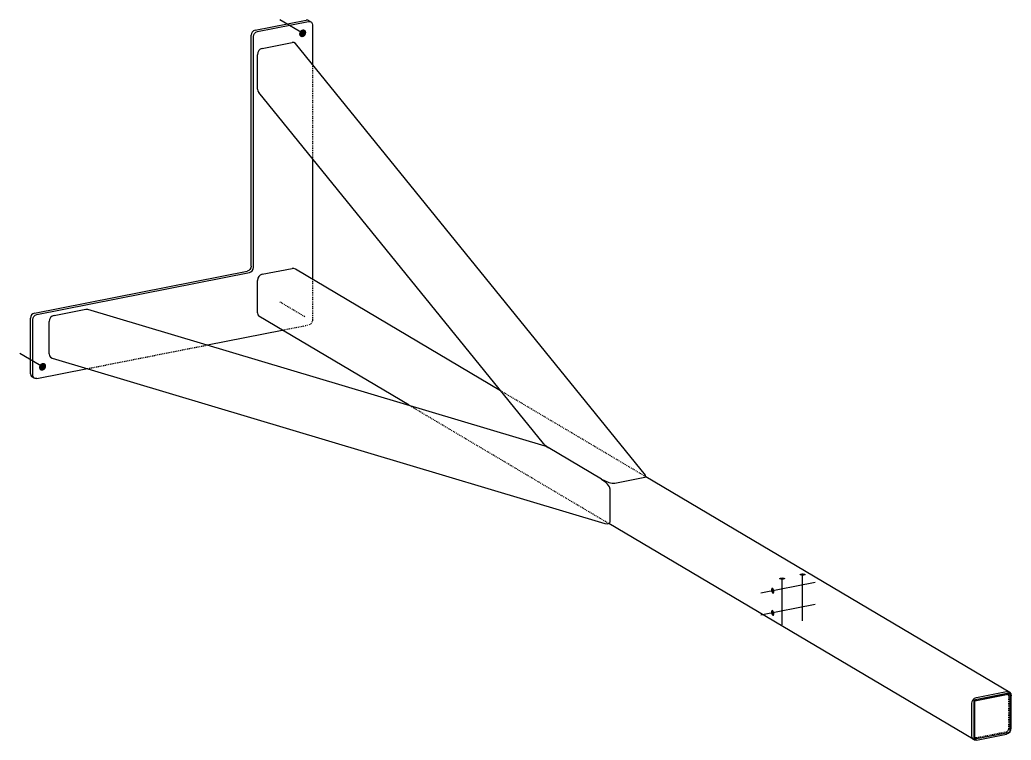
# Model space of a CAD drawing. Header units: millimetres. Extents: x 13 to 30551, y 9 to 1619.
# Drawn here: x 13 to 2191, y 36 to 1619 of the extents above; entities that cross this region are included whole.
import ezdxf

# ---------------------------------------------------------------- set-up
doc = ezdxf.new("R2010")
doc.units = ezdxf.units.MM
doc.linetypes.add('DXK_LINE_DOT2', pattern=[3.9198, 1.9599, -1.9599])
doc.layers.add('STÅL', color=7, linetype='Continuous')

msp = doc.modelspace()

# ---------------------------------------------------------------- hatches: boundary and pattern name
at = {"layer": 'STÅL', "linetype": 'Continuous'}
for points in [[(627.9, 1593.5), (629, 1595), (630.3, 1596.3), (631.8, 1597.3), (633.4, 1598), (635, 1598.4), (636.6, 1598.3), (638.1, 1597.9), (639.4, 1597.1), (640.5, 1596), (641.4, 1594.6), (641.9, 1593), (642, 1591.3), (641.8, 1589.5), (641.3, 1587.7), (640.5, 1586), (639.4, 1584.5), (638.1, 1583.2), (636.6, 1582.2), (635, 1581.5), (633.4, 1581.2), (631.8, 1581.3), (630.3, 1581.7), (629, 1582.5), (627.9, 1583.6), (627.1, 1584.9), (626.6, 1586.5), (626.4, 1588.2), (626.6, 1590), (627.1, 1591.8)], [(56.3, 860.4), (57.4, 862), (58.8, 863.3), (60.2, 864.3), (61.8, 865), (63.5, 865.3), (65.1, 865.2), (66.6, 864.8), (67.9, 864), (69, 862.9), (69.8, 861.6), (70.3, 860), (70.4, 858.2), (70.3, 856.5), (69.8, 854.7), (69, 853), (67.9, 851.5), (66.5, 850.2), (65.1, 849.1), (63.5, 848.5), (61.8, 848.1), (60.2, 848.2), (58.7, 848.6), (57.4, 849.4), (56.3, 850.5), (55.5, 851.9), (55, 853.5), (54.9, 855.2), (55, 857), (55.5, 858.8)], [(1687.9, 388.8), (1686.5, 388.9), (1685.1, 389), (1683.8, 389.3), (1682.7, 389.6), (1681.9, 390), (1681.3, 390.5), (1681, 390.9), (1681, 391.4), (1681.3, 391.9), (1681.9, 392.4), (1682.7, 392.8), (1683.8, 393.1), (1685.1, 393.4), (1686.5, 393.5), (1687.9, 393.6), (1689.4, 393.5), (1690.8, 393.4), (1692, 393.1), (1693.1, 392.8), (1694, 392.4), (1694.6, 391.9), (1694.9, 391.4), (1694.9, 390.9), (1694.6, 390.5), (1694, 390), (1693.1, 389.6), (1692, 389.3), (1690.8, 389), (1689.4, 388.9)], [(1732.9, 397.7), (1731.5, 397.7), (1730.1, 397.9), (1728.8, 398.2), (1727.7, 398.5), (1726.9, 398.9), (1726.3, 399.3), (1726, 399.8), (1726, 400.3), (1726.3, 400.8), (1726.9, 401.3), (1727.7, 401.7), (1728.8, 402), (1730.1, 402.3), (1731.5, 402.4), (1732.9, 402.5), (1734.4, 402.4), (1735.8, 402.3), (1737.1, 402), (1738.1, 401.7), (1739, 401.3), (1739.6, 400.8), (1739.9, 400.3), (1739.9, 399.8), (1739.6, 399.3), (1739, 398.9), (1738.1, 398.5), (1737.1, 398.2), (1735.8, 397.9), (1734.4, 397.7)], [(1670.4, 365.2), (1670.6, 363.7), (1670.6, 362.3), (1670.5, 361), (1670.3, 359.9), (1669.9, 358.9), (1669.4, 358.2), (1668.8, 357.8), (1668.1, 357.6), (1667.4, 357.8), (1666.7, 358.3), (1666, 359), (1665.3, 360), (1664.7, 361.2), (1664.3, 362.5), (1663.9, 363.9), (1663.7, 365.3), (1663.6, 366.7), (1663.7, 368.1), (1664, 369.2), (1664.3, 370.2), (1664.8, 370.9), (1665.4, 371.3), (1666.1, 371.4), (1666.8, 371.3), (1667.6, 370.8), (1668.3, 370.1), (1668.9, 369.1), (1669.5, 367.9), (1670, 366.6)], [(1670.4, 316.3), (1670.6, 314.9), (1670.6, 313.5), (1670.5, 312.2), (1670.3, 311), (1669.9, 310), (1669.4, 309.3), (1668.8, 308.9), (1668.1, 308.8), (1667.4, 308.9), (1666.7, 309.4), (1666, 310.1), (1665.3, 311.1), (1664.7, 312.3), (1664.3, 313.6), (1663.9, 315), (1663.7, 316.5), (1663.6, 317.9), (1663.7, 319.2), (1664, 320.4), (1664.3, 321.3), (1664.8, 322), (1665.4, 322.4), (1666.1, 322.6), (1666.8, 322.4), (1667.6, 321.9), (1668.3, 321.2), (1668.9, 320.2), (1669.5, 319), (1670, 317.7)]]:
    msp.add_hatch(color=96, dxfattribs=at).paths.add_polyline_path(points)

# ---------------------------------------------------------------- linework, layer by layer
at = {"layer": 'STÅL', "color": 2, "linetype": 'Continuous'}
for p, q in [((529.6, 1596.6), (642.2, 1618.8)), ((534.6, 1593.6), (647.2, 1615.8)), ((645.5, 1618.7), (642.2, 1618.8)), ((648.3, 1617.3), (645.5, 1618.7)), ((647.2, 1615.8), (650.5, 1615.8)), ((648.3, 1617.3), (653.3, 1614.3)), ((650.5, 1615.8), (653.3, 1614.3)), ((653.3, 1614.3), (655.2, 1611.6)), ((523.5, 1592.6), (521.6, 1589.2)), ((526.3, 1595.2), (523.5, 1592.6)), ((529.6, 1596.6), (526.3, 1595.2)), ((528.5, 1589.6), (531.3, 1592.2)), ((531.3, 1592.2), (534.6, 1593.6)), ((655.2, 1611.6), (655.9, 1608.1)), ((655.9, 1608.1), (655.9, 1521.2)), ((521.6, 1589.2), (521, 1585.5)), ((521, 1078), (521, 1585.5)), ((526, 1582.5), (526.6, 1586.2)), ((526, 1075.1), (526, 1582.5)), ((526.6, 1586.2), (528.5, 1589.6)), ((545, 1556.7), (610.8, 1569.7)), ((614.8, 1569.6), (610.8, 1569.7)), ((618.2, 1567.7), (614.8, 1569.6)), ((535.4, 1547.5), (534.6, 1542.8)), ((537.7, 1551.8), (535.4, 1547.5)), ((541, 1555), (537.7, 1551.8)), ((545, 1556.7), (541, 1555)), ((1387.8, 618.6), (618.2, 1567.7)), ((534.6, 1467.3), (534.6, 1542.8)), ((534.6, 1467.3), (535.4, 1462.9)), ((535.4, 1462.9), (537.7, 1459.5)), ((1163.3, 688), (537.7, 1459.5)), ((655.9, 1313.7), (655.9, 1048.9)), ((515.6, 1068.3), (512.3, 1066.9)), ((518.4, 1070.9), (515.6, 1068.3)), ((520.3, 1074.3), (518.4, 1070.9)), ((521, 1078), (520.3, 1074.3)), ((520.6, 1065.3), (523.4, 1067.9)), ((523.4, 1067.9), (525.3, 1071.3)), ((525.3, 1071.3), (526, 1075.1)), ((545, 1060), (610.8, 1073)), ((614.8, 1073), (610.8, 1073)), ((618.2, 1071.2), (614.8, 1073)), ((1069.2, 804), (618.2, 1071.2)), ((44.7, 974.6), (512.3, 1066.9)), ((49.7, 971.6), (517.3, 1064)), ((517.3, 1064), (520.6, 1065.3)), ((535.4, 1051.2), (534.6, 1046.7)), ((534.6, 975.3), (534.6, 1046.7)), ((537.7, 1055.3), (535.4, 1051.2)), ((541, 1058.4), (537.7, 1055.3)), ((545, 1060), (541, 1058.4)), ((87.9, 969.8), (157.4, 983.5)), ((157.4, 983.5), (161.6, 983.5)), ((161.6, 983.5), (1166.3, 683)), ((36.7, 967.2), (36, 963.5)), ((36, 841.3), (36, 963.5)), ((38.5, 970.6), (36.7, 967.2)), ((41.3, 973.2), (38.5, 970.6)), ((41, 960.5), (41.7, 964.2)), ((41, 838.3), (41, 960.5)), ((44.7, 974.6), (41.3, 973.2)), ((41.7, 964.2), (43.5, 967.6)), ((43.5, 967.6), (46.3, 970.2)), ((46.3, 970.2), (49.7, 971.6)), ((77.7, 960.8), (76.9, 956.3)), ((80.1, 964.9), (77.7, 960.8)), ((83.7, 968.1), (80.1, 964.9)), ((87.9, 969.8), (83.7, 968.1)), ((534.6, 975.3), (535.4, 971.1)), ((535.4, 971.1), (537.7, 967.9)), ((868.2, 772.1), (537.7, 967.9)), ((76.9, 884.9), (76.9, 956.3)), ((424.8, 904.7), (589.4, 937.2)), ((76.9, 884.9), (77.7, 880.7)), ((77.7, 880.7), (80.1, 877.6)), ((80.1, 877.6), (83.7, 875.8)), ((83.7, 875.8), (1298.2, 512.5)), ((49.7, 830.7), (161.1, 852.7)), ((36, 841.3), (36.7, 837.8)), ((36.7, 837.8), (38.5, 835.2)), ((38.5, 835.2), (43.5, 832.2)), ((41.7, 834.9), (41, 838.3)), ((43.5, 832.2), (41.7, 834.9)), ((46.3, 830.7), (43.5, 832.2)), ((49.7, 830.7), (46.3, 830.7)), ((1167, 684), (1163.3, 688)), ((1173.3, 679.6), (1166.3, 683)), ((1173.3, 679.6), (1167, 684)), ((1173.3, 679.6), (1173.4, 679.6)), ((1173.4, 679.6), (1173.4, 679.6)), ((1291.1, 609.8), (1173.4, 679.6)), ((1291.1, 609.8), (1173.4, 679.6)), ((1320.1, 600.9), (1385.9, 613.9)), ((1385.9, 613.9), (1388.5, 615.5)), ((1388.5, 615.5), (1387.8, 618.6)), ((2188.2, 141.1), (1388, 615.2)), ((1291.1, 609.8), (1291.1, 609.8)), ((1291.1, 609.8), (1291.2, 609.8)), ((1291.2, 609.8), (1298.2, 604.8)), ((1291.2, 609.8), (1299, 605.8)), ((1304.3, 598.8), (1298.2, 604.8)), ((1299, 605.8), (1307.3, 602.7)), ((1308.3, 592.7), (1304.3, 598.8)), ((1307.3, 602.7), (1314.7, 600.9)), ((1309.7, 587.6), (1308.3, 592.7)), ((1314.7, 600.9), (1320.1, 600.9)), ((1309.7, 516.1), (1309.7, 587.5)), ((1298.2, 512.5), (1304.3, 511.4)), ((1304.3, 511.4), (1308.3, 512.7)), ((2107.7, 37.9), (1306.9, 512.2)), ((1308.3, 512.7), (1309.7, 516.1)), ((2186, 139.3), (2109, 124.1)), ((2111.5, 122.6), (2188.5, 137.8)), ((2115, 130), (2180.8, 143)), ((2180.8, 143), (2184.8, 142.9)), ((2184.8, 142.9), (2188.2, 141.1)), ((2186, 139.3), (2188.5, 137.8)), ((2188.2, 141.1), (2190.4, 137.9)), ((2188.5, 137.8), (2188.5, 53.2)), ((2190.4, 137.9), (2191.2, 133.7)), ((2191.2, 62.3), (2191.2, 133.7)), ((2104.6, 116.6), (2105.4, 121.1)), ((2104.6, 45.2), (2104.6, 116.6)), ((2105.4, 121.1), (2107.7, 125.2)), ((2107.7, 125.2), (2111, 128.3)), ((2109, 124.1), (2109, 39.5)), ((2109, 124.1), (2111.5, 122.6)), ((2111, 128.3), (2115, 130)), ((2111.5, 38), (2111.5, 122.6)), ((2105.4, 41.1), (2104.6, 45.2)), ((2188.5, 53.2), (2111.5, 38)), ((2115, 36), (2180.8, 49)), ((2184.8, 50.6), (2180.8, 49)), ((2187.4, 53), (2184.8, 50.6)), ((2188.5, 54.4), (2190.4, 57.9)), ((2190.4, 57.9), (2191.2, 62.3)), ((2107.7, 37.9), (2105.4, 41.1)), ((2111, 36.1), (2107.7, 37.9)), ((2109, 39.5), (2111.5, 38)), ((2115, 36), (2111, 36.1))]:
    msp.add_line(p, q, dxfattribs=at)
at = {"layer": 'STÅL', "color": 96, "linetype": 'Continuous'}
for p, q in [((638.8, 1587), (584.2, 1619.4)), ((67.3, 854), (12.7, 886.3)), ((1732.9, 298.6), (1732.9, 400.1)), ((1760.2, 382.9), (1641.2, 359.4)), ((1687.9, 289.7), (1687.9, 391.2)), ((1760.2, 334.1), (1641.2, 310.5))]:
    msp.add_line(p, q, dxfattribs=at)
at = {"layer": 'STÅL', "color": 7, "linetype": 'DXK_LINE_DOT2'}
for p, q in [((655.9, 1521.2), (655.9, 1313.7)), ((655.9, 1048.9), (655.9, 959.8)), ((655.9, 959.8), (655.2, 956)), ((589.4, 937.2), (647.2, 948.7)), ((650.5, 950), (647.2, 948.7)), ((653.3, 952.6), (650.5, 950)), ((655.2, 956), (653.3, 952.6)), ((161.1, 852.7), (424.8, 904.7)), ((1388, 615.2), (1069.2, 804)), ((1306.9, 512.2), (868.2, 772.1)), ((1173.4, 679.6), (1173.3, 679.6)), ((1173.3, 679.6), (1173.3, 679.6)), ((1173.4, 679.6), (1173.4, 679.6)), ((1291.1, 609.8), (1291.2, 609.8)), ((1291.1, 609.8), (1291.1, 609.8)), ((1291.1, 609.8), (1291.1, 609.8)), ((1291.2, 609.8), (1291.2, 609.8)), ((1309.7, 587.5), (1309.7, 587.6)), ((1309.7, 516.1), (1309.7, 516.1)), ((2115, 124.3), (2180.8, 137.3)), ((2180.8, 137.3), (2182.8, 137.3)), ((2182.8, 137.3), (2183.7, 136.9)), ((2183.7, 136.9), (2184.5, 136.4)), ((2185.6, 134.8), (2184.5, 136.4)), ((2186, 132.7), (2185.6, 134.8)), ((2186, 61.3), (2186, 132.7)), ((2110.2, 119.9), (2109.8, 117.7)), ((2109.8, 46.3), (2109.8, 117.7)), ((2111.4, 122), (2110.2, 119.9)), ((2111.4, 122), (2111.5, 122.1)), ((2111.5, 122.1), (2113, 123.5)), ((2113, 123.5), (2115, 124.3)), ((2109.8, 46.3), (2110.2, 44.2)), ((2110.2, 44.2), (2111.4, 42.6)), ((2115, 41.6), (2180.8, 54.6)), ((2180.8, 54.6), (2182.8, 55.5)), ((2182.8, 55.5), (2184.5, 57)), ((2184.5, 57), (2185.6, 59.1)), ((2185.6, 59.1), (2186, 61.3)), ((2188.2, 53.8), (2187.4, 53)), ((2188.2, 53.8), (2188.5, 54.4)), ((2111.4, 42.6), (2111.5, 42.5)), ((2111.5, 42.5), (2113, 41.7)), ((2113, 41.7), (2115, 41.6))]:
    msp.add_line(p, q, dxfattribs=at)
at = {"layer": 'STÅL', "color": 96, "linetype": 'DXK_LINE_DOT2'}
msp.add_line((638.8, 966.8), (584.2, 999.2), dxfattribs=at)

doc.saveas('drawing.dxf')
